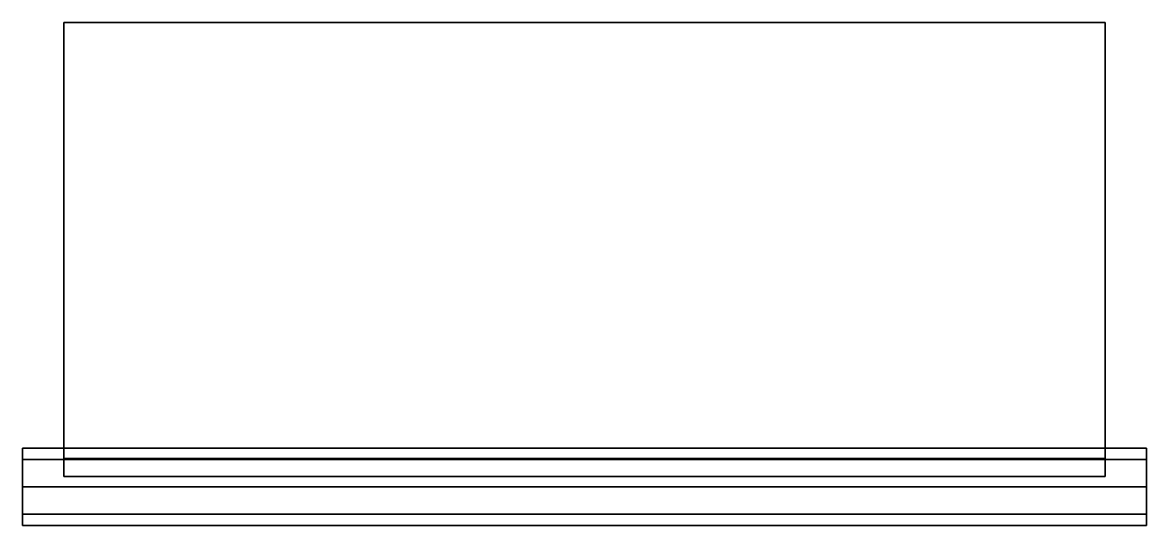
# Model space of a CAD drawing. Extents: x -2.18 to 2.18, y -1.95 to 0.
import ezdxf

# ---------------------------------------------------------------- set-up
doc = ezdxf.new("R2010")
doc.units = 0
doc.layers.add('RAMP', color=6, linetype='CONTINUOUS')

msp = doc.modelspace()

# ---------------------------------------------------------------- linework, layer by layer
at = {"layer": 'RAMP'}
for points in [[(-2.02, 0, -0.06), (-2.02, -1.76, 0.93), (-2.02, -1.69, 0.97), (-2.02, 0)], [(2.02, 0), (2.02, 0, -0.06), (-2.02, 0, -0.06), (-2.02, 0)], [(2.02, 0, -0.06), (2.02, -1.76, 0.93), (-2.02, -1.76, 0.93), (-2.02, 0, -0.06)], [(-2.02, 0), (-2.02, -1.69, 0.97), (2.02, -1.69, 0.97), (2.02, 0)], [(2.02, -1.69, 0.97), (2.02, -1.76, 0.93), (2.02, 0, -0.06), (2.02, 0)], [(2.18, -1.6939, 1.1561), (2.18, -1.65, 1.05), (-2.18, -1.65, 1.05), (-2.18, -1.6939, 1.1561)], [(2.18, -1.65, 1.05), (2.18, -1.6939, 0.9439), (-2.18, -1.6939, 0.9439), (-2.18, -1.65, 1.05)], [(-2.18, -1.65, 1.05), (-2.18, -1.9061, 0.9439), (-2.18, -1.95, 1.05), (-2.18, -1.6939, 1.1561)], [(-2.18, -1.6939, 0.9439), (-2.18, -1.8, 0.9), (-2.18, -1.9061, 0.9439), (-2.18, -1.65, 1.05)], [(2.18, -1.9061, 1.1561), (2.18, -1.65, 1.05), (2.18, -1.6939, 1.1561), (2.18, -1.8, 1.2)], [(2.18, -1.95, 1.05), (2.18, -1.6939, 0.9439), (2.18, -1.65, 1.05), (2.18, -1.9061, 1.1561)], [(2.18, -1.8, 1.2), (2.18, -1.6939, 1.1561), (-2.18, -1.6939, 1.1561), (-2.18, -1.8, 1.2)], [(2.18, -1.6939, 0.9439), (2.18, -1.8, 0.9), (-2.18, -1.8, 0.9), (-2.18, -1.6939, 0.9439)], [(-2.18, -1.6939, 1.1561), (-2.18, -1.95, 1.05), (-2.18, -1.9061, 1.1561), (-2.18, -1.8, 1.2)], [(-2.02, -1.69, 0.97), (-2.02, -1.76, 0.93), (2.02, -1.76, 0.93), (2.02, -1.69, 0.97)], [(2.18, -1.9061, 0.9439), (2.18, -1.8, 0.9), (2.18, -1.6939, 0.9439), (2.18, -1.95, 1.05)], [(2.18, -1.9061, 1.1561), (2.18, -1.8, 1.2), (-2.18, -1.8, 1.2), (-2.18, -1.9061, 1.1561)], [(2.18, -1.8, 0.9), (2.18, -1.9061, 0.9439), (-2.18, -1.9061, 0.9439), (-2.18, -1.8, 0.9)], [(2.18, -1.95, 1.05), (2.18, -1.9061, 1.1561), (-2.18, -1.9061, 1.1561), (-2.18, -1.95, 1.05)], [(2.18, -1.9061, 0.9439), (2.18, -1.95, 1.05), (-2.18, -1.95, 1.05), (-2.18, -1.9061, 0.9439)]]:
    msp.add_3dface(points, dxfattribs=at)

doc.saveas('drawing.dxf')
